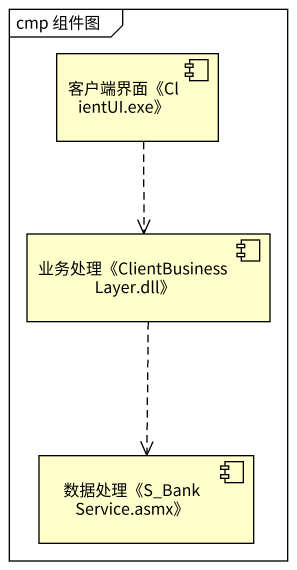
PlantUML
@startuml
mainframe cmp 组件图
component "客户端界面《ClientUI.exe》" as 客户端界面_ClientUI_exe
component "业务处理《ClientBusinessLayer.dll》" as 业务处理_ClientBusinessLayer_dll
component "数据处理《S_BankService.asmx》" as 数据处理_S_BankService_asmx
客户端界面_ClientUI_exe ..> 业务处理_ClientBusinessLayer_dll
业务处理_ClientBusinessLayer_dll ..> 数据处理_S_BankService_asmx
@enduml
